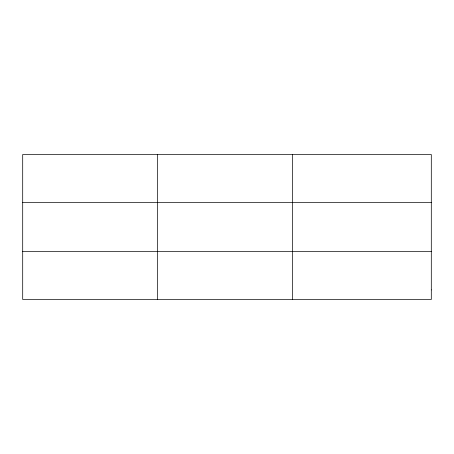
<?xml version="1.0" encoding="UTF-8"?>
<svg xmlns="http://www.w3.org/2000/svg" width="454" height="454" viewBox="0 0 454 454"><rect width="100%" height="100%" fill="white"/><g stroke="black" fill="none" stroke-linecap="round" stroke-linejoin="round"><path stroke-width="0.68" d="M157.538 154.519L157.538 299.481M292.376 154.519L292.376 299.481M22.7 202.353L431.3 202.353M22.7 251.647L431.3 251.647M431.3 289.919L431.3 299.481L22.7 299.481L22.7 154.519L431.3 154.519L431.3 289.919"/></g></svg>
